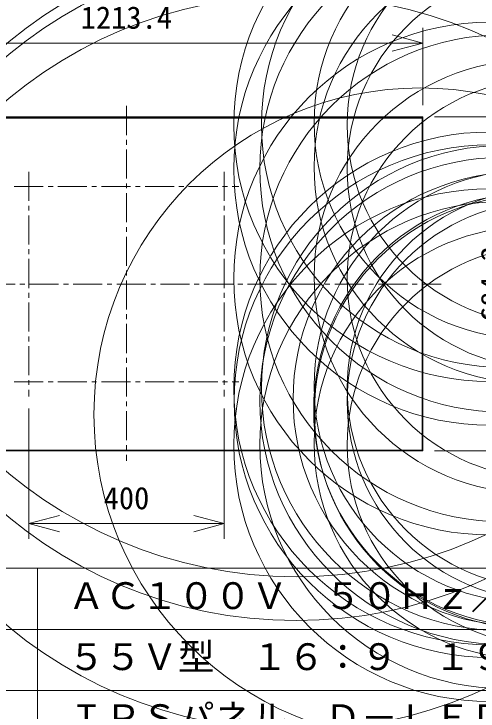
# Model space of a CAD drawing. Units: millimetres, scale not verified. Extents: x -62 to 111, y -56 to 73.
# Drawn here: x -24.4 to 13.6, y -13.2 to 43.9 of the extents above; entities that cross this region are included whole.
import ezdxf
from ezdxf.enums import TextEntityAlignment as Align

# ---------------------------------------------------------------- set-up
doc = ezdxf.new("R2010")
doc.units = ezdxf.units.MM
doc.header["$LTSCALE"] = 0.125
doc.linetypes.add('USER1', pattern=[28.575, 19.05, -3.175, 3.175, -3.175])
for name, color, linetype, lineweight in [('0-0_0', 7, 'Continuous', 18), ('0-3_WAKU', 1, 'Continuous', 18), ('0-5_SUNPO', 3, 'Continuous', 18), ('0-6_GAIKEI', 1, 'Continuous', 18)]:
    doc.layers.add(name, color=color, linetype=linetype, lineweight=lineweight)
doc.layers.add('0-2_MOJI1', color=7, linetype='Continuous')
doc.styles.add('ＭＳ ゴシック', font='')
doc.styles.get('ＭＳ ゴシック').set_extended_font_data('MS Gothic')

# ---------------------------------------------------------------- blocks, each defined once
blk = doc.blocks.new('_Open30')
at = {"layer": '0-0_0'}
blk.add_line((0, 0), (-1, 0), dxfattribs=at)
blk.add_lwpolyline([(-1, 0.26795), (0, 0), (-1, -0.26795)], dxfattribs=at)
blk = doc.blocks.new('D1')
at = {"layer": '0-5_SUNPO'}
for p, q in [((41.2861, 325.0872), (41.2861, 314.4139)), ((57.2861, 325.0872), (57.2861, 314.4139)), ((43.7861, 315.6639), (54.7861, 315.6639))]:
    blk.add_line(p, q, dxfattribs=at)
at = {"layer": '0-5_SUNPO', "xscale": 2.5, "yscale": 2.5, "rotation": 180}
blk.add_blockref('_Open30', (41.2861, 315.6639), dxfattribs=at)
at = {"layer": '0-5_SUNPO', "xscale": 2.5, "yscale": 2.5}
blk.add_blockref('_Open30', (57.2861, 315.6639), dxfattribs=at)
at = {"layer": '0-5_SUNPO', "color": 7, "style": 'ＭＳ ゴシック'}
blk.add_text('400', height=1.833, dxfattribs=at).set_placement((47.4111, 316.2889), align=Align.BOTTOM_LEFT)
blk = doc.blocks.new('D3')
at = {"layer": '0-5_SUNPO'}
for p, q in [((25.0113, 349.9532), (25.0113, 356.2836)), ((73.5473, 349.9532), (73.5473, 356.2836)), ((27.5113, 355.0336), (71.0473, 355.0336))]:
    blk.add_line(p, q, dxfattribs=at)
at = {"layer": '0-5_SUNPO', "xscale": 2.5, "yscale": 2.5, "rotation": 180}
blk.add_blockref('_Open30', (25.0113, 355.0336), dxfattribs=at)
at = {"layer": '0-5_SUNPO', "xscale": 2.5, "yscale": 2.5}
blk.add_blockref('_Open30', (73.5473, 355.0336), dxfattribs=at)
at = {"layer": '0-5_SUNPO', "color": 7, "style": 'ＭＳ ゴシック'}
blk.add_text('1213.4', height=1.833, dxfattribs=at).set_placement((45.5293, 355.6586), align=Align.BOTTOM_LEFT)
blk = doc.blocks.new('D5')
at = {"layer": '0-5_SUNPO'}
for p, q in [((74.5073, 348.9932), (82.5689, 348.9932)), ((81.3189, 346.4932), (81.3189, 324.1252)), ((74.5073, 321.6252), (82.5689, 321.6252))]:
    blk.add_line(p, q, dxfattribs=at)
at = {"layer": '0-5_SUNPO', "xscale": 2.5, "yscale": 2.5}
for p, rotation in [((81.3189, 348.9932), 90), ((81.3189, 321.6252), 270)]:
    blk.add_blockref('_Open30', p, dxfattribs=dict(at, rotation=rotation))
at = {"layer": '0-5_SUNPO', "color": 7, "style": 'ＭＳ ゴシック'}
blk.add_text('684.2', height=1.833, rotation=90, dxfattribs=at).set_placement((80.6939, 332.1842), align=Align.BOTTOM_LEFT)

msp = doc.modelspace()

# ---------------------------------------------------------------- linework, layer by layer
at = {"layer": '0-3_WAKU', "color": 4}
for p, q in [((-62.4907, -1.4985), (62.5093, -1.4985)), ((-22.4907, -56.4985), (-22.4907, -1.4985))]:
    msp.add_line(p, q, dxfattribs=at)
at = {"layer": '0-3_WAKU'}
for p, q in [((62.5093, -6.4985), (-62.4907, -6.4985)), ((62.5093, -11.4985), (-62.4907, -11.4985))]:
    msp.add_line(p, q, dxfattribs=at)
at = {"layer": '0-6_GAIKEI', "color": 9, "linetype": 'USER1'}
for p, q in [((-15.2045, 36.3828), (-15.2045, 7.3152)), ((-23.2045, 30.9886), (-23.2045, 12.5886)), ((-7.2045, 30.9886), (-7.2045, 12.5886)), ((-24.4045, 29.7886), (-6.0045, 29.7886)), ((-41.0071, 21.7886), (10.558, 21.7886)), ((-24.4045, 13.7886), (-6.0045, 13.7886))]:
    msp.add_line(p, q, dxfattribs=at)
at = {"layer": '0-6_GAIKEI', "color": 7}
for p, q in [((-39.4394, 35.4946), (9.0166, 35.4946)), ((9.0566, 35.4546), (9.0566, 8.1666)), ((9.0166, 8.1266), (-39.4394, 8.1266))]:
    msp.add_line(p, q, dxfattribs=at)
at = {"layer": '0-6_GAIKEI'}
for p, q in [((9.0166, 35.4806), (-39.4394, 35.4806)), ((9.0166, 35.4806), (9.0166, 35.4946)), ((9.0426, 8.1666), (9.0426, 35.4546)), ((9.0566, 35.4546), (9.0426, 35.4546)), ((-39.3814, 35.3966), (9.0026, 35.3966)), ((8.9986, 35.4046), (-39.3774, 35.4046)), ((8.9986, 35.4006), (-39.3774, 35.4006)), ((8.9986, 35.4006), (8.9986, 35.4046)), ((9.0026, 35.3966), (9.0026, 8.1806)), ((9.0066, 35.3926), (9.0106, 35.3926)), ((9.0066, 8.1846), (9.0066, 35.3926)), ((9.0106, 8.1846), (9.0106, 35.3926)), ((-39.4394, 8.1406), (9.0166, 8.1406)), ((-39.3814, 8.1806), (9.0026, 8.1806)), ((-39.3774, 8.1766), (8.9986, 8.1766)), ((-39.3774, 8.1726), (8.9986, 8.1726)), ((8.9986, 8.1766), (8.9986, 8.1726)), ((9.0066, 8.1846), (9.0106, 8.1846)), ((9.0166, 8.1266), (9.0166, 8.1406)), ((9.0426, 8.1666), (9.0566, 8.1666))]:
    msp.add_line(p, q, dxfattribs=at)
for centre, radius in [((-1.3195, 34.7498), 36.9375), ((-1.3195, 31.1583), 36.9375), ((-1.3195, 22.1698), 36.9375), ((14.5855, 34.8208), 21.0084), ((15.7259, 34.8431), 19.8799), ((17.894, 34.9944), 17.7338), ((14.5855, 31.2293), 21.0084), ((15.6589, 31.2512), 19.9469), ((19.2478, 34.8284), 16.3819), ((-1.3195, 13.1698), 36.9375), ((17.894, 31.4028), 17.7338), ((-1.3195, 12.1298), 36.9375), ((19.2478, 31.2369), 16.3819), ((-1.3195, 8.5218), 36.9375), ((14.5855, 22.2408), 21.0084), ((15.6589, 22.2627), 19.9469), ((17.894, 22.4144), 17.7338), ((19.2478, 22.2484), 16.3819), ((8.8763, 11.1077), 26.7496), ((9.0144, 35.4543), 0.0282), ((9.0165, 35.4546), 0.0261), ((14.5855, 13.2408), 21.0084), ((14.5997, 12.2009), 20.9942), ((15.7259, 13.2631), 19.8799), ((15.6589, 12.2227), 19.9469), ((17.0329, 12.3839), 18.595), ((17.894, 13.4144), 17.7338), ((14.5855, 8.5928), 21.0084), ((17.862, 11.4784), 17.7338), ((19.2478, 13.2484), 16.3819), ((15.6589, 8.6147), 19.9469), ((17.926, 11.3104), 17.7338), ((19.2478, 12.2084), 16.3819), ((17.894, 8.7664), 17.7338), ((19.2478, 8.6004), 16.3819), ((9.0163, 8.1688), 0.0282), ((9.0165, 8.1667), 0.0261)]:
    msp.add_circle(centre, radius, dxfattribs=at)
at = {"layer": '0-6_GAIKEI', "color": 7}
for centre, start, end in [((9.0166, 35.4546), 0, 90), ((9.0166, 8.1666), 270, 0)]:
    msp.add_arc(centre, 0.04, start, end, dxfattribs=at)
at = {"layer": '0-6_GAIKEI'}
for centre, radius, start, end in [((8.9986, 35.3926), 0.012, 359.99999, 90.00002), ((8.9986, 35.3926), 0.008, 0, 90), ((8.9986, 8.1846), 0.012, 269.99999, 0.00002), ((8.9986, 8.1846), 0.008, 270, 0)]:
    msp.add_arc(centre, radius, start, end, dxfattribs=at)

# ---------------------------------------------------------------- block references
at = {"layer": '0-5_SUNPO'}
for name in ['D3', 'D5', 'D1']:
    msp.add_blockref(name, (-64.4907, -313.4985), dxfattribs=at)

# ---------------------------------------------------------------- texts
at = {"layer": '0-2_MOJI1', "style": 'ＭＳ ゴシック'}
for s, p in [('ＡＣ１００Ｖ\u3000５０Ｈｚ／６０Ｈｚ\u3000３３０Ｗ', (-19.9907, -5.4985)), ('５５Ｖ型\u3000１６：９\u3000１９２０×１０８０画素', (-19.9907, -10.4985)), ('ＩＰＳパネル\u3000Ｄ－ＬＥＤ', (-19.9907, -15.4985))]:
    msp.add_text(s, height=2.199, dxfattribs=at).set_placement(p, align=Align.BOTTOM_LEFT)

doc.saveas('drawing.dxf')
